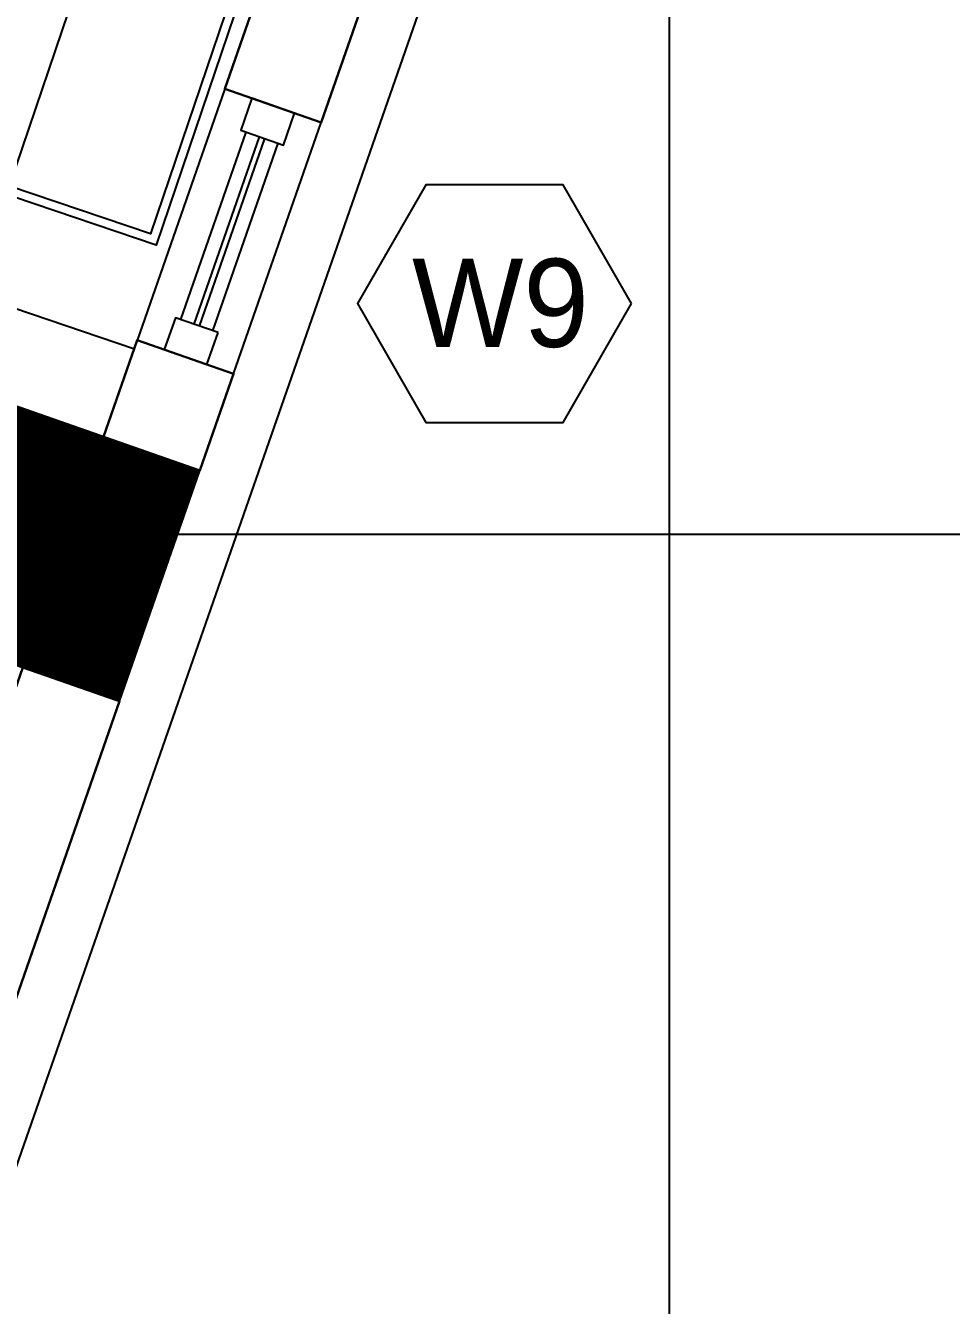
# Model space of a CAD drawing. Header units: millimetres. Extents: x 173236 to 801264, y -94969 to 615039.
# Drawn here: x 651179 to 653263, y 128715 to 131594 of the extents above; entities that cross this region are included whole.
import ezdxf
from ezdxf.enums import TextEntityAlignment as Align

# ---------------------------------------------------------------- set-up
doc = ezdxf.new("R2010")
doc.units = ezdxf.units.MM
doc.header["$MEASUREMENT"] = 0
doc.header["$PDMODE"] = 2
doc.layers.add('00-Def-points', color=7, linetype='Continuous', plot=False)
for name, color, linetype in [('VOX-A-ANNO-DIMS', 160, 'Continuous'), ('VOX-A-ANNO-GRID-LINE', 254, 'Continuous'), ('VOX-A-ANNO-WNTAG', 183, 'Continuous'), ('VOX-A-COLUMN-SECT', 210, 'Continuous'), ('VOX-A-ELEV-1-NEAR', 130, 'Continuous'), ('VOX-A-FLOOR-LINE', 253, 'Continuous'), ('VOX-A-FURN-LAYOUT', 93, 'Continuous'), ('VOX-A-WINDOW', 2, 'Continuous'), ('VOX-A-WINDOW-SILL', 55, 'Continuous')]:
    doc.layers.add(name, color=color, linetype=linetype)
doc.layers.add('VOX-A-WALL-SECT', color=1, linetype='Continuous', lineweight=30)
doc.styles.add('1.5 mm Rotis Annotative', font='', dxfattribs={"height": 1.5})
doc.styles.add('2 mm Rotis Annotative', font='', dxfattribs={"height": 2})
doc.styles.get('1.5 mm Rotis Annotative').set_extended_font_data('Rotis Sans Serif')
doc.styles.get('2 mm Rotis Annotative').set_extended_font_data('Rotis Sans Serif')
doc.linetypes.add('ZIGZAG', pattern='A,0.0001,-0.2,[131,ltypeshp.shx,S=0.2,R=0,X=-0.2,Y=0],-0.4,[131,ltypeshp.shx,S=0.2,R=180,X=0.2,Y=0],-0.2', length=0.8001)
doc.dimstyles.new('1.5 mm Rotis Annotative', dxfattribs={"dimtxt": 1.5, "dimasz": 1, "dimexe": 1.5, "dimexo": 0, "dimgap": 1, "dimtad": 1, "dimdec": 0, "dimrnd": 5, "dimzin": 0, "dimdsep": 46, "dimtxsty": '1.5 mm Rotis Annotative', "dimblk": 'ARCHTICK', "dimcen": 0.09, "dimdle": 1, "dimadec": 0, "dimazin": 0, "dimtfac": 1, "dimtdec": 0, "dimtofl": 0, "dimtmove": 1, "dimatfit": 3, "dimfxl": 2, "dimfxlon": 1, "dimtolj": 1, "dimtzin": 0, "dimarcsym": 0})

# ---------------------------------------------------------------- blocks, each defined once
blk = doc.blocks.new('dd')
at = {"layer": 'VOX-A-COLUMN-SECT'}
h = blk.add_hatch(dxfattribs=at)
h.set_pattern_fill('ANSI31', color=256, angle=-19.2318)
h.set_pattern_definition([(25.768153382, (-38843.84027, 170116.5265), (-0.054341326185, 0.112570068262), [])])
h.paths.add_polyline_path([(719465.9, 152201), (719647, 152720.3), (718986.1, 152950.9), (718804.9, 152431.6)])
at = {"layer": 'VOX-A-ANNO-GRID-LINE', "transparency": 33554610}
for p, q in [((720702.9, 167663.3), (720702.9, 143734.2)), ((725745.6, 152576), (698004.7, 152576))]:
    blk.add_line(p, q, dxfattribs=at)
at = {"layer": 'VOX-A-COLUMN-SECT'}
blk.add_lwpolyline([(718986.1, 152950.9), (718804.9, 152431.6), (719465.9, 152201), (719647, 152720.3)], close=True, dxfattribs=at)
blk = doc.blocks.new('VOX-A-WINDOW-TAG')
at = {"layer": 'VOX-A-ANNO-WNTAG'}
blk.add_lwpolyline([(3.114, -0.014), (1.571, 2.658), (-1.515, 2.658), (-3.059, -0.014), (-1.515, -2.687), (1.571, -2.687)], close=True, dxfattribs=at)
at = {"style": '2 mm Rotis Annotative', "flags": 1}
blk.add_attdef('WINDOWDIMENSION', text='', height=1.984, dxfattribs=at).set_placement((0.451, -3.053), align=Align.MIDDLE_CENTER)
at = {"layer": 'VOX-A-ANNO-WNTAG', "style": '2 mm Rotis Annotative'}
blk.add_attdef('W1', text='', height=1.984, dxfattribs=at).set_placement((0.163, 0.003), align=Align.MIDDLE)
blk = doc.blocks.new('DOOR & WINDOW')
at = {"xscale": 100, "yscale": 100, "zscale": 100}
blk.add_blockref('VOX-A-WINDOW-TAG', (767171.1, 145240.3), dxfattribs=at).add_auto_attribs({'W1': 'W9'})
blk = doc.blocks.new('*U129')
at = {"layer": 'VOX-A-WINDOW'}
for p, q in [((3, 1.5), (20.58, 1.5)), ((3, 0.25), (20.58, 0.25)), ((3, -0.25), (20.58, -0.25)), ((3, -1.5), (20.58, -1.5))]:
    blk.add_line(p, q, dxfattribs=at)
for points in [[(3, 2), (3, -2), (0, -2), (0, 2)], [(23.58, 2), (23.58, -2), (20.58, -2), (20.58, 2)]]:
    blk.add_lwpolyline(points, close=True, dxfattribs=at)
at = {"layer": 'VOX-A-WINDOW-SILL'}
for p, q in [((0, 4.5), (23.58, 4.5)), ((0, -4.5), (23.58, -4.5))]:
    blk.add_line(p, q, dxfattribs=at)
blk = doc.blocks.new('TYPICAL FLOOR PLAN')
at = {"layer": 'VOX-A-FLOOR-LINE'}
blk.add_lwpolyline([(990589.6, 124212.1), (998958.6, 121312), (995728.7, 112053.3), (994816.9, 112053.6), (994816.9, 112178.3), (985635.3, 112179.7)], dxfattribs=at)
at = {"layer": 'VOX-A-WALL-SECT'}
for points in [[(997650.6, 118640.2), (997392.9, 117901.6), (997610.1, 117825.8), (997867.8, 118564.6)], [(997337, 117043.1), (997119.8, 117118.8), (997195.6, 117336), (997412.8, 117260.2)]]:
    blk.add_lwpolyline(points, close=True, dxfattribs=at)
blk.add_lwpolyline([(997155.9, 116523.9), (996938.7, 116599.5), (996628.1, 115709.2), (996845.3, 115633.6), (997155.9, 116523.9)], dxfattribs=at)
at = {"layer": 'VOX-A-ANNO-DIMS', "xscale": -25.4, "yscale": 25.4, "zscale": 25.4, "rotation": 250.7681533820952}
blk.add_blockref('*U129', (997304.8, 117297.9), dxfattribs=at)
blk = doc.blocks.new('BED3')
at = {"layer": 'VOX-A-FURN-LAYOUT', "lineweight": -3}
for points in [[(4891.25, 1312.64), (4901.04, 1296.64), (4870.57, 1276.44)], [(4932.25, 1312.43), (4932.25, 1276.44), (4854.25, 1276.44), (4854.25, 1312.43)], [(4868.25, 1311.64), (4868.25, 1277.24), (4855.04, 1277.24), (4855.04, 1311.64)]]:
    blk.add_lwpolyline(points, close=True, dxfattribs=at)
blk = doc.blocks.new('bdd')
at = {"xscale": -25.39999999999991, "yscale": 25.39999999999999, "zscale": 25.39999999999999, "rotation": 269.9454748640658}
blk.add_blockref('BED3', (760341.7, -204599.3), dxfattribs=at)
blk = doc.blocks.new('1ST FLOOR FURNITURE')
at = {"layer": 'VOX-A-FLOOR-LINE', "linetype": 'ZIGZAG'}
blk.add_line((650406.9, 165334.9), (652401.4, 164658.4), dxfattribs=at)
at = {"layer": 'VOX-A-WALL-SECT', "xscale": -1, "rotation": 71.20966551486889}
blk.add_blockref('bdd', (831137.5, 942577.9), dxfattribs=at)
blk = doc.blocks.new('_ArchTick')
at = {"color": 0, "linetype": 'ByBlock', "const_width": 0.15}
blk.add_lwpolyline([(-0.5, -0.5), (0.5, 0.5)], dxfattribs=at)
blk = doc.blocks.new('*D461')
at = {"layer": 'Defpoints', "color": 0, "transparency": 16777216}
for p in [(651204.5, 163100.9), (654799.6, 163100.9), (650804.2, 161952.7)]:
    blk.add_point(p, dxfattribs=at)
at = {"layer": 'VOX-A-ANNO-DIMS', "color": 0, "lineweight": -2, "transparency": 16777216}
for p, q in [((654799.6, 161852.7), (654799.6, 163200.9)), ((654599.6, 163100.9), (654949.6, 163100.9)), ((654599.6, 161952.7), (654949.6, 161952.7))]:
    blk.add_line(p, q, dxfattribs=at)
at = {"layer": 'VOX-A-ANNO-DIMS', "color": 0, "lineweight": -2, "transparency": 16777216, "xscale": 100, "yscale": 100, "zscale": 100}
for p, rotation in [((654799.6, 163100.9), 90), ((654799.6, 161952.7), 270)]:
    blk.add_blockref('_ArchTick', p, dxfattribs=dict(at, rotation=rotation))
at = {"layer": 'VOX-A-ANNO-DIMS', "color": 0, "transparency": 16777216, "insert": (654623.4, 162526.8), "char_height": 150, "attachment_point": 5, "rotation": 90, "style": '1.5 mm Rotis Annotative'}
blk.add_mtext('\\A1;1150', dxfattribs=at)
blk = doc.blocks.new('*D462')
at = {"layer": 'Defpoints', "color": 0, "transparency": 16777216}
for p in [(651515.1, 163991.2), (654799.6, 163991.2), (651204.5, 163100.9)]:
    blk.add_point(p, dxfattribs=at)
at = {"layer": 'VOX-A-ANNO-DIMS', "color": 0, "lineweight": -2, "transparency": 16777216}
for p, q in [((654799.6, 163000.9), (654799.6, 164091.2)), ((654599.6, 163991.2), (654949.6, 163991.2)), ((654599.6, 163100.9), (654949.6, 163100.9))]:
    blk.add_line(p, q, dxfattribs=at)
at = {"layer": 'VOX-A-ANNO-DIMS', "color": 0, "lineweight": -2, "transparency": 16777216, "xscale": 100, "yscale": 100, "zscale": 100}
for p, rotation in [((654799.6, 163991.2), 90), ((654799.6, 163100.9), 270)]:
    blk.add_blockref('_ArchTick', p, dxfattribs=dict(at, rotation=rotation))
at = {"layer": 'VOX-A-ANNO-DIMS', "color": 0, "transparency": 16777216, "insert": (654623.4, 163546.1), "char_height": 150, "attachment_point": 5, "rotation": 90, "style": '1.5 mm Rotis Annotative'}
blk.add_mtext('\\A1;890', dxfattribs=at)
blk = doc.blocks.new('*D463')
at = {"layer": 'Defpoints', "color": 0, "transparency": 16777216}
for p in [(651696.2, 164510.4), (654799.6, 164510.4), (651515.1, 163991.2)]:
    blk.add_point(p, dxfattribs=at)
at = {"layer": 'VOX-A-ANNO-DIMS', "color": 0, "lineweight": -2, "transparency": 16777216}
for p, q in [((654799.6, 163891.2), (654799.6, 164610.4)), ((654599.6, 164510.4), (654949.6, 164510.4)), ((654599.6, 163991.2), (654949.6, 163991.2))]:
    blk.add_line(p, q, dxfattribs=at)
at = {"layer": 'VOX-A-ANNO-DIMS', "color": 0, "lineweight": -2, "transparency": 16777216, "xscale": 100, "yscale": 100, "zscale": 100}
for p, rotation in [((654799.6, 164510.4), 90), ((654799.6, 163991.2), 270)]:
    blk.add_blockref('_ArchTick', p, dxfattribs=dict(at, rotation=rotation))
at = {"layer": 'VOX-A-ANNO-DIMS', "color": 0, "transparency": 16777216, "insert": (654623.4, 164250.8), "char_height": 150, "attachment_point": 5, "rotation": 90, "style": '1.5 mm Rotis Annotative'}
blk.add_mtext('\\A1;520', dxfattribs=at)
blk = doc.blocks.new('*D464')
at = {"layer": 'Defpoints', "color": 0, "transparency": 16777216}
for p in [(651771.9, 164727.5), (654799.6, 164727.5), (651696.2, 164510.4)]:
    blk.add_point(p, dxfattribs=at)
at = {"layer": 'VOX-A-ANNO-DIMS', "color": 0, "lineweight": -2, "transparency": 16777216}
for p, q in [((655328.2, 164777.5), (655328.2, 165283.2)), ((654799.6, 164410.4), (654799.6, 164827.5)), ((654799.6, 164618.9), (655328.2, 164777.5)), ((654599.6, 164727.5), (654949.6, 164727.5)), ((654599.6, 164510.4), (654949.6, 164510.4))]:
    blk.add_line(p, q, dxfattribs=at)
at = {"layer": 'VOX-A-ANNO-DIMS', "color": 0, "lineweight": -2, "transparency": 16777216, "xscale": 100, "yscale": 100, "zscale": 100}
for p, rotation in [((654799.6, 164727.5), 90), ((654799.6, 164510.4), 270)]:
    blk.add_blockref('_ArchTick', p, dxfattribs=dict(at, rotation=rotation))
at = {"layer": 'VOX-A-ANNO-DIMS', "color": 0, "transparency": 16777216, "insert": (655152, 165030.3), "char_height": 150, "attachment_point": 5, "rotation": 90, "style": '1.5 mm Rotis Annotative'}
blk.add_mtext('\\A1;215', dxfattribs=at)
blk = doc.blocks.new('*D465')
at = {"layer": 'Defpoints', "color": 0, "transparency": 16777216}
for p in [(651969.2, 165293.1), (654799.6, 165293.1), (651771.9, 164727.5)]:
    blk.add_point(p, dxfattribs=at)
at = {"layer": 'VOX-A-ANNO-DIMS', "color": 0, "lineweight": -2, "transparency": 16777216}
for p, q in [((654799.6, 164627.5), (654799.6, 165393.1)), ((654599.6, 165293.1), (654949.6, 165293.1)), ((654599.6, 164727.5), (654949.6, 164727.5))]:
    blk.add_line(p, q, dxfattribs=at)
at = {"layer": 'VOX-A-ANNO-DIMS', "color": 0, "lineweight": -2, "transparency": 16777216, "xscale": 100, "yscale": 100, "zscale": 100}
for p, rotation in [((654799.6, 165293.1), 90), ((654799.6, 164727.5), 270)]:
    blk.add_blockref('_ArchTick', p, dxfattribs=dict(at, rotation=rotation))
at = {"layer": 'VOX-A-ANNO-DIMS', "color": 0, "transparency": 16777216, "insert": (654623.4, 165010.3), "char_height": 150, "attachment_point": 5, "rotation": 90, "style": '1.5 mm Rotis Annotative'}
blk.add_mtext('\\A1;565', dxfattribs=at)
blk = doc.blocks.new('*D466')
at = {"layer": 'Defpoints', "color": 0, "transparency": 16777216}
for p in [(652227, 166031.9), (654799.6, 166031.9), (651969.2, 165293.1)]:
    blk.add_point(p, dxfattribs=at)
at = {"layer": 'VOX-A-ANNO-DIMS', "color": 0, "lineweight": -2, "transparency": 16777216}
for p, q in [((654799.6, 165193.1), (654799.6, 166131.9)), ((654599.6, 166031.9), (654949.6, 166031.9)), ((654599.6, 165293.1), (654949.6, 165293.1))]:
    blk.add_line(p, q, dxfattribs=at)
at = {"layer": 'VOX-A-ANNO-DIMS', "color": 0, "lineweight": -2, "transparency": 16777216, "xscale": 100, "yscale": 100, "zscale": 100}
for p, rotation in [((654799.6, 166031.9), 90), ((654799.6, 165293.1), 270)]:
    blk.add_blockref('_ArchTick', p, dxfattribs=dict(at, rotation=rotation))
at = {"layer": 'VOX-A-ANNO-DIMS', "color": 0, "transparency": 16777216, "insert": (654623.4, 165662.5), "char_height": 150, "attachment_point": 5, "rotation": 90, "style": '1.5 mm Rotis Annotative'}
blk.add_mtext('\\A1;740', dxfattribs=at)
blk = doc.blocks.new('DIM')
at = {"layer": 'VOX-A-ANNO-DIMS'}
for base, p1, p2, picture, middle in [((654799.6, 166031.9), (651969.2, 165293.1), (652227, 166031.9), '*D466', (654623.4, 165662.5)), ((654799.6, 165293.1), (651771.9, 164727.5), (651969.2, 165293.1), '*D465', (654623.4, 165010.3)), ((654799.6, 164727.5), (651696.2, 164510.4), (651771.9, 164727.5), '*D464', (655152, 164877.5)), ((654799.6, 164510.4), (651515.1, 163991.2), (651696.2, 164510.4), '*D463', (654623.4, 164250.8)), ((654799.6, 163991.2), (651204.5, 163100.9), (651515.1, 163991.2), '*D462', (654623.4, 163546.1)), ((654799.6, 163100.9), (650804.2, 161952.7), (651204.5, 163100.9), '*D461', (654623.4, 162526.8))]:
    dim = blk.add_linear_dim(base=base, p1=p1, p2=p2, angle=270, dimstyle='1.5 mm Rotis Annotative', dxfattribs=at)
    dim.commit()
    dim.dimension.update_dxf_attribs({"geometry": picture, "text_midpoint": middle})

msp = doc.modelspace()

# ---------------------------------------------------------------- block references
at = {"layer": '00-Def-points'}
msp.add_blockref('DOOR & WINDOW', (-114939.7, -14270.5), dxfattribs=at)
at = {"layer": 'VOX-A-ANNO-GRID-LINE'}
msp.add_blockref('dd', (-68075.9, -22127.2), dxfattribs=at)

# ---------------------------------------------------------------- next in the draw order: block references
msp.add_blockref('TYPICAL FLOOR PLAN', (-345765.8, 13550.1))

# ---------------------------------------------------------------- next in the draw order: block references
msp.add_blockref('DIM', (0, -33917.2))
at = {"layer": 'VOX-A-ELEV-1-NEAR'}
msp.add_blockref('1ST FLOOR FURNITURE', (-977.1, -33792.1), dxfattribs=at)

doc.saveas('drawing.dxf')
